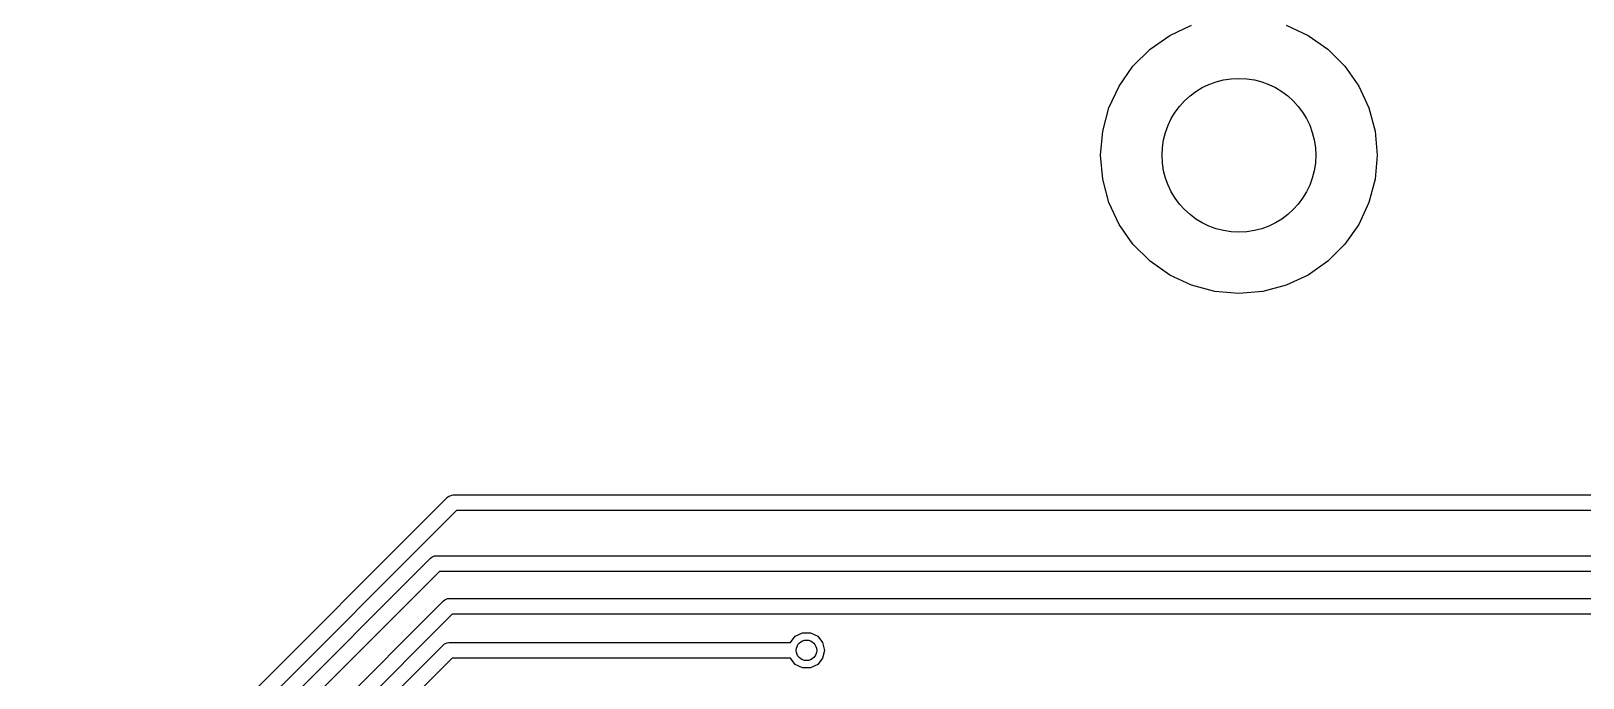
# Model space of a CAD drawing. Extents: x 0.05 to 3.89, y 0.04 to 4.21.
# Drawn here: x 0.323 to 0.92, y 1.866 to 2.115 of the extents above; entities that cross this region are included whole.
import ezdxf

# ---------------------------------------------------------------- set-up
doc = ezdxf.new("R2010")
doc.units = 0
doc.header["$MEASUREMENT"] = 0
doc.layers.add('BLACK', color=7, linetype='CONTINUOUS')

msp = doc.modelspace()

# ---------------------------------------------------------------- linework, layer by layer
at = {"layer": 'BLACK', "linetype": 'CONTINUOUS'}
for p, q in [((0.76083, 2.11296), (0.76922, 2.11687)), ((0.80558, 2.11687), (0.81398, 2.11296)), ((0.75324, 2.10764), (0.76083, 2.11296)), ((0.81398, 2.11296), (0.82157, 2.10764)), ((0.74669, 2.10109), (0.75324, 2.10764)), ((0.82157, 2.10764), (0.82812, 2.10109)), ((0.74137, 2.0935), (0.74669, 2.10109)), ((0.82812, 2.10109), (0.83343, 2.0935)), ((0.73746, 2.08511), (0.74137, 2.0935)), ((0.83343, 2.0935), (0.83735, 2.08511)), ((0.73506, 2.07616), (0.73746, 2.08511)), ((0.83735, 2.08511), (0.83974, 2.07616)), ((0.73425, 2.06693), (0.73506, 2.07616)), ((0.83974, 2.07616), (0.84055, 2.06693)), ((0.73506, 2.0577), (0.73425, 2.06693)), ((0.84055, 2.06693), (0.83974, 2.0577)), ((0.73746, 2.04875), (0.73506, 2.0577)), ((0.83974, 2.0577), (0.83735, 2.04875)), ((0.74137, 2.04035), (0.73746, 2.04875)), ((0.83735, 2.04875), (0.83343, 2.04035)), ((0.74669, 2.03277), (0.74137, 2.04035)), ((0.83343, 2.04035), (0.82812, 2.03277)), ((0.75324, 2.02621), (0.74669, 2.03277)), ((0.82812, 2.03277), (0.82157, 2.02621)), ((0.76083, 2.0209), (0.75324, 2.02621)), ((0.82157, 2.02621), (0.81398, 2.0209)), ((0.76922, 2.01698), (0.76083, 2.0209)), ((0.77817, 2.01459), (0.76922, 2.01698)), ((0.80558, 2.01698), (0.79663, 2.01459)), ((0.81398, 2.0209), (0.80558, 2.01698)), ((0.7874, 2.01378), (0.77817, 2.01459)), ((0.79663, 2.01459), (0.7874, 2.01378)), ((0.32334, 1.77552), (0.4834, 1.93559)), ((0.4834, 1.93559), (0.48386, 1.93596)), ((0.48386, 1.93596), (0.48431, 1.93614)), ((0.48431, 1.93614), (0.48494, 1.93641)), ((0.48494, 1.93641), (0.48553, 1.93646)), ((0.48553, 1.93646), (1.05112, 1.93646)), ((0.48677, 1.93046), (0.32846, 1.77215)), ((1.05236, 1.93046), (0.48677, 1.93046)), ((0.33524, 1.77059), (0.47686, 1.91221)), ((0.47686, 1.91221), (0.47732, 1.91258)), ((0.47732, 1.91258), (0.4784, 1.91303)), ((0.4784, 1.91303), (0.47898, 1.91309)), ((0.47898, 1.91309), (1.06257, 1.91309)), ((0.48023, 1.90709), (0.34036, 1.76722)), ((1.0607, 1.90709), (0.48023, 1.90709)), ((0.48183, 1.89582), (0.48228, 1.8962)), ((0.48228, 1.8962), (0.48337, 1.89664)), ((0.48337, 1.89664), (0.48395, 1.8967)), ((0.48395, 1.8967), (1.0453, 1.8967)), ((0.34715, 1.76114), (0.48183, 1.89582)), ((0.48519, 1.8907), (0.35227, 1.75778)), ((1.04489, 1.8907), (0.48519, 1.8907)), ((0.35905, 1.75621), (0.48174, 1.87889)), ((0.48174, 1.87889), (0.48219, 1.87927)), ((0.48219, 1.87927), (0.48251, 1.8794)), ((0.48251, 1.8794), (0.48327, 1.87971)), ((0.48327, 1.87971), (0.48386, 1.87977)), ((0.48386, 1.87977), (0.61506, 1.87977)), ((0.61506, 1.87977), (0.61696, 1.88216)), ((0.61696, 1.88216), (0.61973, 1.88349)), ((0.61973, 1.88349), (0.62279, 1.88349)), ((0.62279, 1.88349), (0.62556, 1.88216)), ((0.62556, 1.88216), (0.62747, 1.87976)), ((0.62747, 1.87976), (0.62815, 1.87677)), ((0.4851, 1.87377), (0.36417, 1.75284)), ((0.61506, 1.87377), (0.4851, 1.87377)), ((0.61696, 1.87138), (0.61506, 1.87377)), ((0.62747, 1.87378), (0.62556, 1.87138)), ((0.62815, 1.87677), (0.62747, 1.87378)), ((0.61973, 1.87005), (0.61696, 1.87138)), ((0.62279, 1.87005), (0.61973, 1.87005)), ((0.62556, 1.87138), (0.62279, 1.87005))]:
    msp.add_line(p, q, dxfattribs=at)
at = {"layer": 'BLACK'}
for centre, radius in [((0.7874, 2.06693), 0.02953), ((0.62126, 1.87677), 0.00394)]:
    msp.add_circle(centre, radius, dxfattribs=at)

doc.saveas('drawing.dxf')
